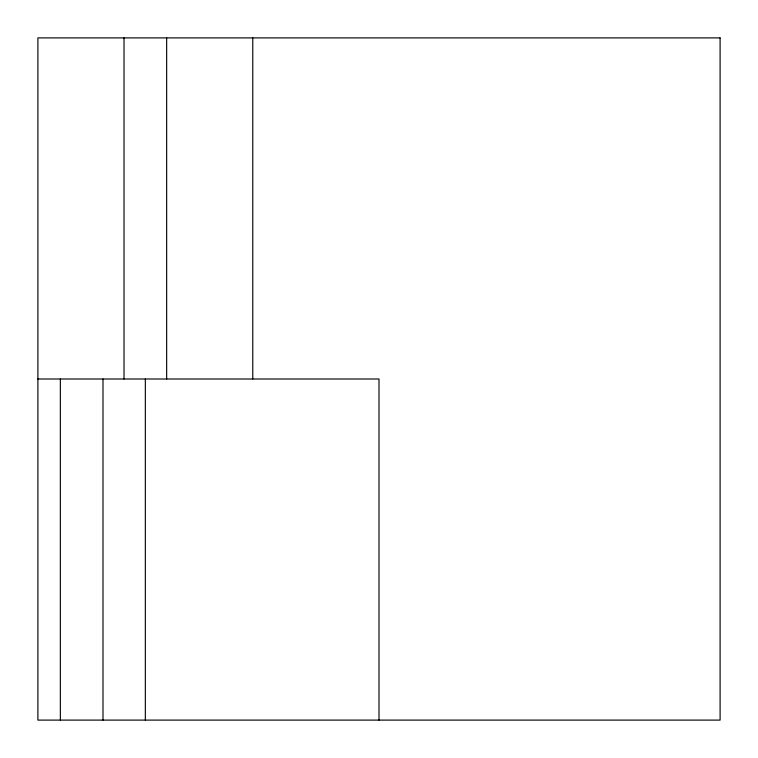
<?xml version="1.0" encoding="UTF-8"?>
<svg xmlns="http://www.w3.org/2000/svg" width="758" height="758" viewBox="0 0 758 758"><rect width="100%" height="100%" fill="white"/><g stroke="black" fill="none" stroke-linecap="round" stroke-linejoin="round"><path stroke-width="1.14" d="M37.9 379L379 379L379 720.1M252.765 37.9L252.765 379M166.656 37.9L166.656 379M145.337 379L145.337 720.1M124.018 37.9L124.018 379M102.993 379L102.993 720.1M60.356 379L60.356 720.1M720.1 37.9L37.9 37.9L37.9 720.1L720.1 720.1L720.1 37.9"/></g></svg>
